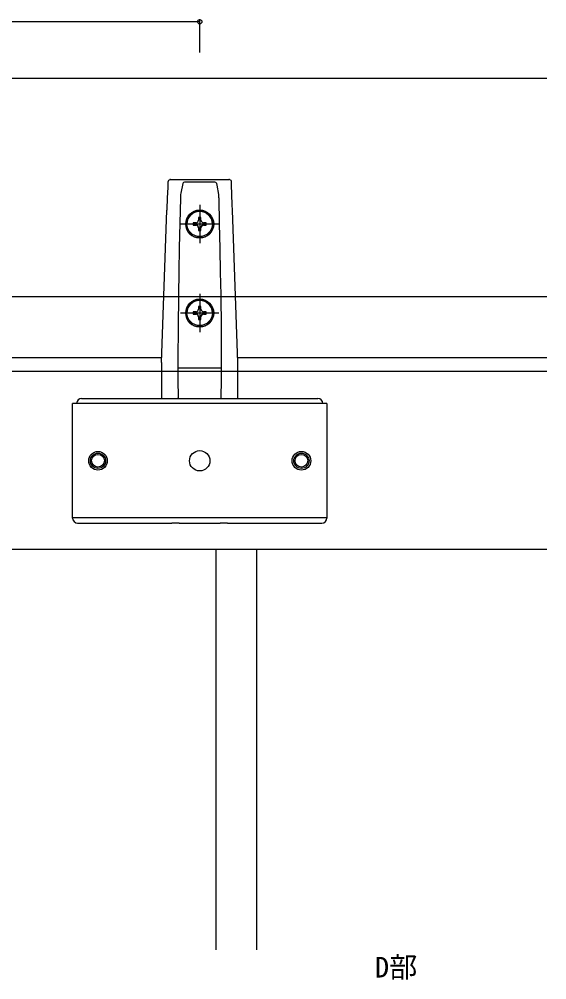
# Model space of a CAD drawing. Units: millimetres, scale not verified. Extents: x -693 to 693, y -1120 to 1121.
# Drawn here: x -121.2 to 86.3, y -322.7 to 55.2 of the extents above; entities that cross this region are included whole.
import ezdxf
from ezdxf.enums import TextEntityAlignment as Align

# ---------------------------------------------------------------- set-up
doc = ezdxf.new("R2010")
doc.units = ezdxf.units.MM
doc.header["$LTSCALE"] = 6
for name, color, linetype in [('0-1_USER1', 3, 'Continuous'), ('0-3_YKK_12', 2, 'Continuous'), ('0-4_YKK_13', 4, 'Continuous'), ('0-6_YKK_D', 6, 'Continuous')]:
    doc.layers.add(name, color=color, linetype=linetype)
doc.styles.add('ＭＳ ゴシック', font='')
doc.styles.get('ＭＳ ゴシック').set_extended_font_data('MS Gothic')

msp = doc.modelspace()

# ---------------------------------------------------------------- linework, layer by layer
at = {"layer": '0-3_YKK_12'}
for p, q in [((-210.212, 32.101), (86.288, 32.101)), ((-50.21, -17.836), (-50.21, -32.828)), ((-42.714, -25.332), (-57.706, -25.332)), ((-50.21, -52.848), (-50.21, -67.84)), ((-332.346, -53.899), (86.288, -53.899)), ((-42.714, -60.344), (-57.706, -60.344)), ((-210.212, -77.899), (-65.144, -77.899)), ((-35.281, -77.899), (86.288, -77.899)), ((86.288, -83.399), (-137.534, -83.399)), ((86.288, -153.398), (-137.534, -153.398))]:
    msp.add_line(p, q, dxfattribs=at)
at = {"layer": '0-4_YKK_13'}
for p, q in [((-62.722, -8.822), (-62.722, -8.816)), ((-61.882, -7.868), (-61.946, -7.882)), ((-61.66, -7.843), (-38.764, -7.843)), ((-44.84, -8.818), (-55.585, -8.818)), ((-37.703, -8.816), (-37.703, -8.822)), ((-57.8, -15.058), (-57.809, -15.19)), ((-57.711, -13.786), (-57.8, -15.058)), ((-42.625, -15.057), (-42.713, -13.786)), ((-42.616, -15.19), (-42.625, -15.057)), ((-65.212, -79.858), (-63.116, -19.834)), ((-35.212, -79.858), (-37.308, -19.834)), ((-55.712, -25.327), (-55.712, -25.34)), ((-55.212, -25.294), (-55.212, -25.314)), ((-52.762, -24.815), (-52.762, -25.813)), ((-51.712, -24.815), (-52.762, -24.815)), ((-52.762, -25.683), (-51.712, -25.683)), ((-52.762, -25.813), (-51.712, -25.813)), ((-51.712, -25.683), (-51.712, -25.813)), ((-50.712, -22.769), (-50.712, -23.817)), ((-49.712, -22.769), (-50.712, -22.769)), ((-49.712, -23.817), (-49.712, -22.769)), ((-47.662, -24.815), (-48.712, -24.815)), ((-48.712, -25.683), (-47.662, -25.683)), ((-48.712, -25.683), (-48.712, -25.813)), ((-48.712, -25.813), (-47.662, -25.813)), ((-47.662, -25.813), (-47.662, -24.815)), ((-45.212, -25.314), (-45.212, -25.294)), ((-44.712, -25.34), (-44.712, -25.327)), ((-50.712, -26.681), (-50.712, -26.811)), ((-50.712, -26.811), (-50.712, -27.858)), ((-50.712, -27.729), (-49.712, -27.729)), ((-50.712, -27.858), (-49.712, -27.858)), ((-49.712, -26.681), (-49.712, -26.811)), ((-49.712, -27.858), (-49.712, -26.811)), ((-55.712, -60.339), (-55.712, -60.352)), ((-55.212, -60.306), (-55.212, -60.326)), ((-52.762, -59.827), (-52.762, -60.825)), ((-51.712, -59.827), (-52.762, -59.827)), ((-50.712, -57.781), (-50.712, -58.829)), ((-49.712, -57.781), (-50.712, -57.781)), ((-49.712, -58.829), (-49.712, -57.781)), ((-47.662, -59.827), (-48.712, -59.827)), ((-47.662, -60.825), (-47.662, -59.827)), ((-45.212, -60.326), (-45.212, -60.306)), ((-44.712, -60.352), (-44.712, -60.339)), ((-52.762, -60.695), (-51.712, -60.695)), ((-52.762, -60.825), (-51.712, -60.825)), ((-51.712, -60.695), (-51.712, -60.825)), ((-50.712, -61.693), (-50.712, -61.823)), ((-50.712, -61.823), (-50.712, -62.87)), ((-50.712, -62.741), (-49.712, -62.741)), ((-50.712, -62.87), (-49.712, -62.87)), ((-49.712, -61.693), (-49.712, -61.823)), ((-49.712, -62.87), (-49.712, -61.823)), ((-48.712, -60.695), (-47.662, -60.695)), ((-48.712, -60.695), (-48.712, -60.825)), ((-48.712, -60.825), (-47.662, -60.825)), ((-58.212, -81.967), (-58.212, -81.967)), ((-58.212, -81.967), (-42.212, -81.967)), ((-96.64, -93.975), (-3.785, -93.975)), ((-58.636, -93.996), (-58.677, -93.742)), ((-100.214, -140.973), (-100.213, -95.975)), ((-0.213, -95.976), (-100.213, -95.975)), ((-98.641, -95.975), (-98.638, -95.905)), ((-1.786, -95.905), (-1.784, -95.976)), ((-0.213, -95.976), (-0.214, -140.974)), ((-0.213, -140.974), (-100.213, -140.973)), ((-100.212, -140.974), (-100.212, -140.973)), ((-100.212, -140.992), (-100.212, -140.974)), ((-98.212, -142.992), (-69.942, -142.992)), ((-67.386, -142.995), (-61.193, -142.995)), ((-58.299, -142.984), (-42.125, -142.984)), ((-39.232, -142.995), (-33.038, -142.995)), ((-30.483, -142.992), (-2.212, -142.992)), ((-0.214, -140.934), (-0.212, -140.974)), ((-0.212, -140.974), (-0.212, -140.992)), ((-43.712, -310.899), (-43.712, -153.398)), ((-27.712, -310.899), (-27.712, -153.398))]:
    msp.add_line(p, q, dxfattribs=at)
for points in [[(-62.722, -8.822), (-62.794, -10.819), (-62.948, -15.128), (-63.102, -19.437), (-63.116, -19.834)], [(-56.912, -9.456), (-57.659, -13.252), (-57.713, -13.785)], [(-55.585, -8.818), (-56.228, -8.874), (-56.571, -9), (-56.776, -9.186), (-56.894, -9.404), (-56.912, -9.456)], [(-43.513, -9.456), (-43.631, -9.211), (-43.835, -9.012), (-44.212, -8.871), (-44.772, -8.82), (-44.84, -8.818)], [(-42.712, -13.785), (-43.357, -9.988), (-43.513, -9.456)], [(-37.308, -19.834), (-37.38, -17.835), (-37.666, -9.846), (-37.703, -8.822)], [(-57.713, -13.785), (-57.711, -13.786), (-57.711, -13.786)], [(-42.713, -13.786), (-42.712, -13.785), (-42.712, -13.785)], [(-57.809, -15.19), (-58.046, -25.064), (-58.256, -34.695), (-58.438, -44.108), (-58.587, -53.212), (-58.741, -66.132), (-58.799, -78.226), (-58.782, -83.399)], [(-41.642, -83.399), (-41.625, -78.226), (-41.683, -66.219), (-41.837, -53.212), (-41.984, -44.247), (-42.164, -34.926), (-42.375, -25.212), (-42.616, -15.19)], [(-65.212, -79.858), (-65.212, -83.399), (-65.212, -93.991)], [(-58.787, -81.979), (-58.729, -81.975), (-58.212, -81.973)], [(-42.183, -81.973), (-41.794, -81.972), (-41.638, -81.982)], [(-35.212, -93.991), (-35.212, -83.399), (-35.212, -79.858)], [(-58.782, -83.399), (-58.773, -86.31), (-58.681, -93.872)], [(-41.744, -93.872), (-41.652, -86.338), (-41.642, -83.399)], [(-58.663, -93.995), (-58.771, -93.992), (-58.799, -93.988)], [(-69.942, -142.992), (-67.956, -142.994), (-67.386, -142.995)], [(-33.038, -142.995), (-32.468, -142.994), (-30.483, -142.992)]]:
    msp.add_lwpolyline(points, dxfattribs=at)
for centre, radius in [((-50.21, -25.332), 5.496), ((-50.22, -25.312), 4.993), ((-50.21, -60.344), 5.496), ((-50.22, -60.324), 4.993), ((-90.213, -118.474), 3.665), ((-90.213, -118.474), 3), ((-90.213, -118.474), 2.5), ((-50.213, -118.474), 4), ((-10.211, -118.473), 3.665), ((-10.213, -118.475), 3), ((-10.213, -118.475), 2.5)]:
    msp.add_circle(centre, radius, dxfattribs=at)
for centre, radius, start, end in [((-61.74, -8.849), 0.983, 104.89264, 178.07473), ((-61.66, -8.842), 1, 89.99379, 109.38888), ((-38.764, -8.842), 1, 65.55006, 90.00656), ((-38.655, -8.835), 0.952, 1.12837, 71.3487), ((-50.212, -25.303), 5, 0.09442, 179.90558), ((-50.218, -25.321), 5.494, 180.06009, 270.05996), ((-51.711, -23.816), 0.999, 269.94004, 359.93991), ((-51.711, -26.682), 0.999, 0.06009, 90.05996), ((-51.711, -26.812), 0.999, 0.06009, 90.05996), ((-50.207, -25.321), 5.494, 269.94004, 359.93991), ((-48.713, -23.816), 0.999, 180.06009, 270.05996), ((-48.713, -26.682), 0.999, 89.94004, 179.93991), ((-48.713, -26.812), 0.999, 89.94004, 179.93991), ((-50.212, -60.315), 5, 0.09442, 179.90558), ((-50.218, -60.333), 5.494, 180.06009, 270.05996), ((-51.711, -58.828), 0.999, 269.94004, 359.93991), ((-50.207, -60.333), 5.494, 269.94004, 359.93991), ((-48.713, -58.828), 0.999, 180.06009, 270.05996), ((-51.711, -61.694), 0.999, 0.06009, 90.05996), ((-51.711, -61.824), 0.999, 0.06009, 90.05996), ((-48.713, -61.694), 0.999, 89.94004, 179.93991), ((-48.713, -61.824), 0.999, 89.94004, 179.93991), ((-96.64, -95.975), 2, 89.99964, 177.99961), ((-3.785, -95.975), 2, 2.00039, 90.00036), ((-58.812, -382.422), 239.439, 89.8773, 90.5697), ((-41.613, -382.422), 239.439, 89.4303, 90.1227)]:
    msp.add_arc(centre, radius, start, end, dxfattribs=at)
for centre, start_param, end_param in [((-98.212, -140.992), 3.1415927, 4.712389), ((-2.212, -140.992), 4.712389, 6.2831853)]:
    msp.add_ellipse(centre, major_axis=(2, 0), ratio=0.999898, start_param=start_param, end_param=end_param, dxfattribs=at)
at = {"layer": '0-6_YKK_D'}
for p, q in [((-50.21, 54.235), (-210.212, 54.235)), ((-50.21, 42.101), (-50.21, 55.235))]:
    msp.add_line(p, q, dxfattribs=at)
msp.add_circle((-50.21, 54.235), 0.85, dxfattribs=at)

# ---------------------------------------------------------------- texts
at = {"layer": '0-1_USER1', "style": 'ＭＳ ゴシック'}
msp.add_text('D部', height=8.132, dxfattribs=at).set_placement((18.742, -324.2), align=Align.BOTTOM_LEFT)

doc.saveas('drawing.dxf')
